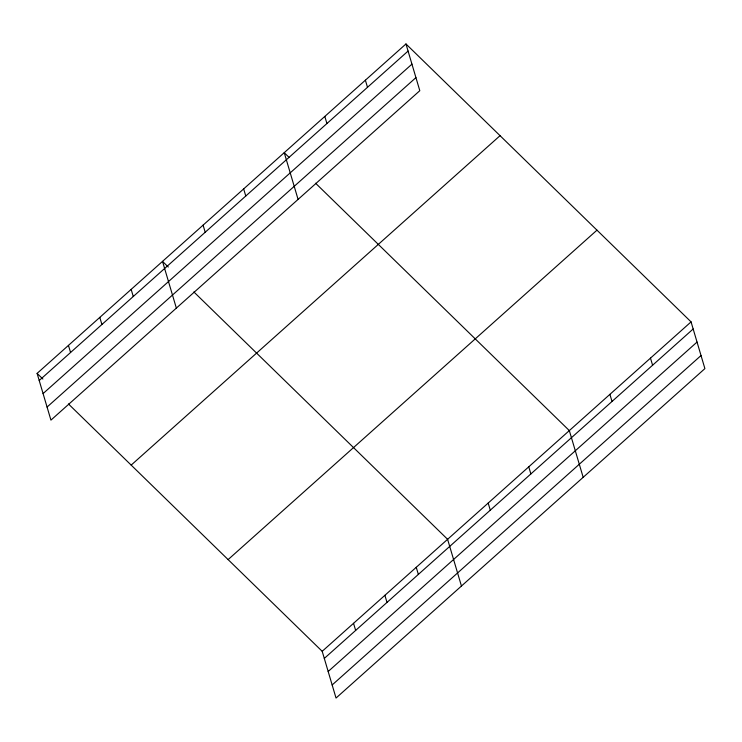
<?xml version="1.0" encoding="UTF-8"?>
<svg xmlns="http://www.w3.org/2000/svg" width="742" height="742" viewBox="0 0 742 742"><rect width="100%" height="100%" fill="white"/><g stroke="black" fill="none" stroke-linecap="round" stroke-linejoin="round"><path stroke-width="1.11" d="M405.967 43.954L419.805 90.691L50.938 420.12L37.1 373.393L405.967 43.954L691.062 321.88L704.9 368.607L336.033 698.046L322.195 651.309L68.459 403.963M39.205 380.507L408.072 51.068M43.082 393.575L411.949 64.146M47.071 407.052L415.937 77.613M131.176 465.104L500.043 135.675M228.109 559.598L596.976 230.159M322.195 651.309L691.062 321.88M324.3 658.423L693.167 328.984M328.168 671.501L697.035 342.062M332.156 684.968L701.023 355.529M289.195 157.499L284.242 152.676L298.08 199.403M315.6 183.246L569.327 430.592L583.175 477.319M168.295 267.018L162.517 261.388L176.355 308.115M193.875 291.958L447.602 539.304L461.45 586.032M37.1 373.393L42.878 379.023M650.484 358.117L652.589 365.222M609.905 394.354L612.011 401.459M528.758 466.829L530.864 473.934M365.389 80.192L367.494 87.306M488.18 503.067L490.286 510.171M324.82 116.429L326.925 123.543M416.253 567.305L418.358 574.419M384.894 595.307L387.009 602.421M243.664 188.913L245.769 196.018M353.544 623.308L355.65 630.422M203.095 225.151L205.2 232.255M131.158 289.389L133.263 296.494M99.808 317.39L101.914 324.495M68.45 345.392L70.564 352.506"/></g></svg>
